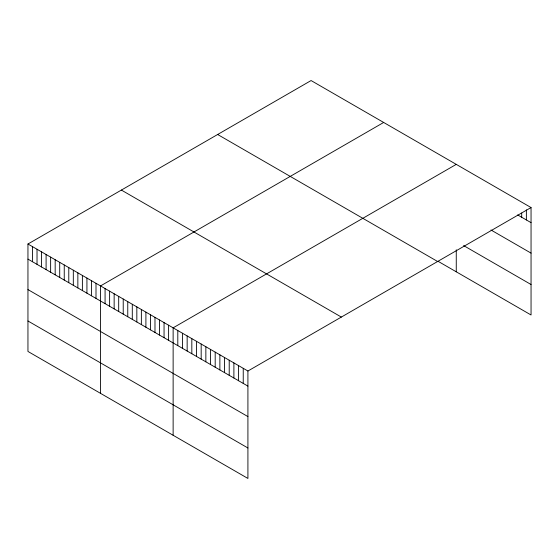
<?xml version="1.0" encoding="UTF-8"?>
<svg xmlns="http://www.w3.org/2000/svg" width="559" height="559" viewBox="0 0 559 559"><rect width="100%" height="100%" fill="white"/><g stroke="black" fill="none" stroke-linecap="round" stroke-linejoin="round"><path stroke-width="0.84" d="M27.95 244.017L247.917 371.015L247.917 478.448L27.95 351.45L27.95 244.017L311.083 80.552L531.05 207.55L531.05 314.983L438.116 261.326M383.67 122.456L100.536 285.922L100.536 393.361M456.263 164.367L173.129 327.833L173.129 435.272M247.917 371.015L531.05 207.55M517.697 214.942L531.05 222.65M490.984 229.987L531.05 253.122M463.607 245.576L531.05 284.517M217.647 134.495L437.613 261.493M121.387 190.074L341.353 317.072M27.95 259.117L247.917 386.115M27.95 289.59L247.917 416.588M27.95 320.985L247.917 447.983M526.375 209.884L526.375 219.953M521.701 213.056L521.701 217.255M456.263 249.803L456.263 271.807M243.242 368.311L243.242 383.418M238.567 365.614L238.567 380.721M233.893 362.917L233.893 378.024M229.218 360.22L229.218 375.32M224.543 357.515L224.543 372.622M219.869 354.818L219.869 369.925M215.194 352.121L215.194 367.228M210.526 349.424L210.526 364.524M205.852 346.727L205.852 361.827M201.177 344.023L201.177 359.13M196.502 341.325L196.502 356.432M191.828 338.628L191.828 353.735M187.153 335.931L187.153 351.031M182.479 333.234L182.479 348.334M177.804 330.53L177.804 345.637M168.594 325.212L168.594 340.319M164.053 322.592L164.053 337.699M159.518 319.979L159.518 335.079M154.983 317.358L154.983 332.458M150.448 314.738L150.448 329.838M145.906 312.118L145.906 327.225M141.371 309.497L141.371 324.604M136.836 306.877L136.836 321.984M132.294 304.257L132.294 319.364M127.759 301.636L127.759 316.743M123.225 299.023L123.225 314.123M118.69 296.403L118.69 311.503M114.148 293.782L114.148 308.889M109.613 291.162L109.613 306.269M105.078 288.542L105.078 303.649M96.001 283.301L96.001 298.408M91.466 280.688L91.466 295.788M86.931 278.068L86.931 293.168M82.39 275.447L82.39 290.554M77.855 272.827L77.855 287.934M73.32 270.207L73.32 285.314M68.785 267.586L68.785 282.693M64.243 264.966L64.243 280.073M59.708 262.353L59.708 277.453M55.173 259.732L55.173 274.832M50.631 257.112L50.631 272.219M46.097 254.492L46.097 269.599M41.562 251.871L41.562 266.978M37.027 249.251L37.027 264.358M32.485 246.631L32.485 261.738"/></g></svg>
